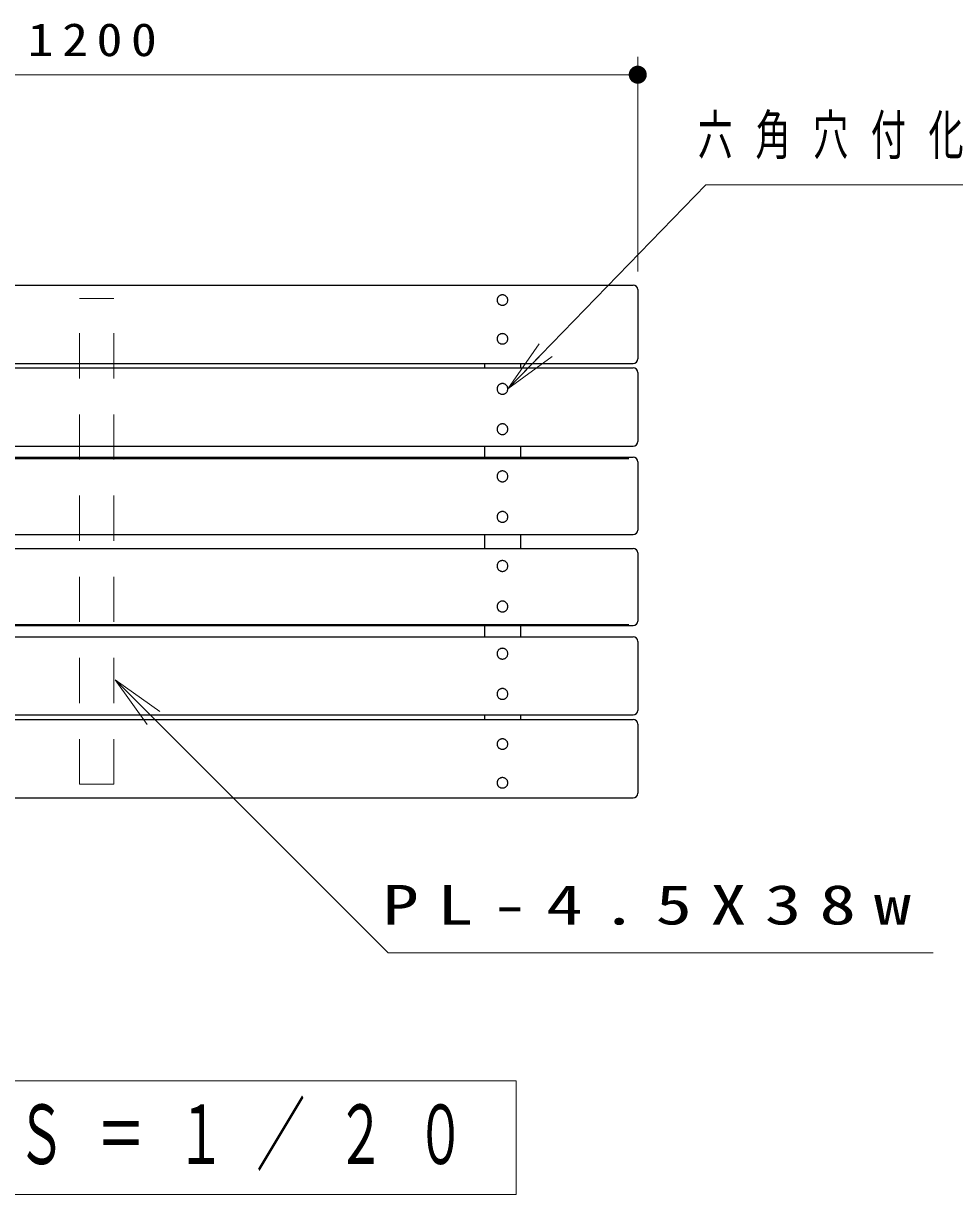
# Model space of a CAD drawing. Units: millimetres on the paper, scale 1:20. Extents: x -365 to 10, y -38 to 257.
# Drawn here: x -263.5 to -211.9, y 147.4 to 212.3 of the extents above; entities that cross this region are included whole.
import ezdxf

# ---------------------------------------------------------------- set-up
doc = ezdxf.new("R2010")
doc.units = ezdxf.units.MM
doc.linetypes.add('USER1', pattern=[4.5, 2.5, -2])
doc.layers.add('LY_1', color=4, linetype='Continuous', lineweight=25)
doc.styles.add('ＭＳ ゴシック', font='')
doc.styles.get('ＭＳ ゴシック').set_extended_font_data('MS Gothic')

# ---------------------------------------------------------------- blocks, each defined once
blk = doc.blocks.new('filled_dot')
at = {"color": 0, "linetype": 'Continuous', "lineweight": -2, "const_width": 1.25}
blk.add_lwpolyline([(-0.625, 0, 1), (0.625, 0, 1)], format="xyb", close=True, dxfattribs=at)

msp = doc.modelspace()

# ---------------------------------------------------------------- linework, layer by layer
at = {"layer": 'LY_1', "color": 7, "lineweight": 13}
for p, q in [((-229.467, 198.524), (-229.467, 210.439)), ((-289.467, 209.439), (-229.467, 209.439)), ((-236.667, 192.019), (-234.936, 194.52)), ((-236.667, 192.019), (-234.577, 194.171)), ((-234.219, 193.823), (-236.667, 192.019)), ((-258.432, 175.896), (-256.311, 173.775)), ((-258.432, 175.896), (-255.957, 174.128)), ((-256.664, 173.421), (-258.432, 175.896)), ((-236.209, 153.655), (-282.709, 153.655)), ((-236.209, 147.355), (-236.209, 153.655)), ((-282.709, 147.355), (-236.209, 147.355))]:
    msp.add_line(p, q, dxfattribs=at)
at = {"layer": 'LY_1'}
for p, q in [((-289.217, 197.774), (-229.717, 197.774)), ((-229.467, 197.524), (-229.467, 193.684)), ((-289.217, 193.434), (-229.717, 193.434)), ((-289.217, 193.182), (-229.717, 193.182)), ((-237.967, 193.434), (-237.967, 193.182)), ((-235.967, 193.434), (-235.967, 193.182)), ((-229.467, 192.932), (-229.467, 189.103)), ((-289.217, 188.853), (-229.717, 188.853)), ((-237.967, 188.853), (-237.967, 188.229)), ((-235.967, 188.853), (-235.967, 188.229)), ((-289.217, 188.229), (-229.717, 188.229)), ((-229.467, 187.979), (-229.467, 184.196)), ((-289.217, 183.946), (-229.717, 183.946)), ((-237.967, 183.946), (-237.967, 183.181)), ((-235.967, 183.946), (-235.967, 183.181)), ((-289.217, 183.181), (-229.717, 183.181)), ((-229.467, 182.931), (-229.467, 179.149)), ((-289.217, 178.899), (-229.717, 178.899)), ((-237.967, 178.899), (-237.967, 178.274)), ((-235.967, 178.899), (-235.967, 178.274)), ((-289.217, 178.274), (-229.717, 178.274)), ((-229.467, 178.024), (-229.467, 174.196)), ((-289.217, 173.946), (-229.717, 173.946)), ((-289.217, 173.693), (-229.717, 173.693)), ((-237.967, 173.946), (-237.967, 173.693)), ((-235.967, 173.946), (-235.967, 173.693)), ((-229.467, 173.443), (-229.467, 169.603)), ((-289.217, 169.353), (-229.717, 169.353))]:
    msp.add_line(p, q, dxfattribs=at)
at = {"layer": 'LY_1', "linetype": 'USER1', "lineweight": 13}
for p, q in [((-260.417, 197.024), (-258.517, 197.024)), ((-260.417, 170.103), (-258.517, 170.103))]:
    msp.add_line(p, q, dxfattribs=at)
at = {"layer": 'LY_1', "color": 7, "linetype": 'USER1', "lineweight": 13}
for p, q in [((-260.417, 170.103), (-260.417, 197.024)), ((-258.517, 170.103), (-258.517, 197.024))]:
    msp.add_line(p, q, dxfattribs=at)
at = {"layer": 'LY_1', "color": 7}
for p, q in [((-288.967, 188.171), (-229.967, 188.171)), ((-288.967, 178.956), (-229.967, 178.956))]:
    msp.add_line(p, q, dxfattribs=at)
at = {"layer": 'LY_1', "color": 7, "lineweight": 13}
for points in [[(-236.667, 192.019), (-225.688, 203.325), (-177.688, 203.325)], [(-258.432, 175.896), (-243.294, 160.759), (-213.09, 160.759)]]:
    msp.add_lwpolyline(points, dxfattribs=at)
at = {"layer": 'LY_1'}
for points in [[(-236.667, 196.945), (-236.669, 196.97), (-236.672, 196.995), (-236.678, 197.019), (-236.685, 197.043), (-236.695, 197.066), (-236.708, 197.088), (-236.722, 197.109), (-236.738, 197.129), (-236.755, 197.148), (-236.775, 197.164), (-236.795, 197.18), (-236.817, 197.193), (-236.841, 197.205), (-236.865, 197.214), (-236.89, 197.222), (-236.915, 197.227), (-236.941, 197.23), (-236.967, 197.231), (-236.994, 197.23), (-237.019, 197.227), (-237.045, 197.222), (-237.07, 197.214), (-237.094, 197.205), (-237.117, 197.193), (-237.139, 197.18), (-237.16, 197.164), (-237.179, 197.148), (-237.197, 197.129), (-237.213, 197.109), (-237.227, 197.088), (-237.239, 197.066), (-237.249, 197.043), (-237.257, 197.019), (-237.263, 196.995), (-237.266, 196.97), (-237.267, 196.945), (-237.266, 196.92), (-237.263, 196.895), (-237.257, 196.871), (-237.249, 196.847), (-237.239, 196.824), (-237.227, 196.802), (-237.213, 196.781), (-237.197, 196.761), (-237.179, 196.743), (-237.16, 196.726), (-237.139, 196.71), (-237.117, 196.697), (-237.094, 196.686), (-237.07, 196.676), (-237.045, 196.668), (-237.019, 196.663), (-236.994, 196.66), (-236.967, 196.659), (-236.941, 196.66), (-236.915, 196.663), (-236.89, 196.668), (-236.865, 196.676), (-236.841, 196.686), (-236.817, 196.697), (-236.795, 196.71), (-236.775, 196.726), (-236.755, 196.743), (-236.738, 196.761), (-236.722, 196.781), (-236.708, 196.802), (-236.695, 196.824), (-236.685, 196.847), (-236.678, 196.871), (-236.672, 196.895), (-236.669, 196.92)], [(-236.667, 194.797), (-236.669, 194.822), (-236.672, 194.847), (-236.678, 194.871), (-236.685, 194.895), (-236.695, 194.918), (-236.708, 194.94), (-236.722, 194.961), (-236.738, 194.981), (-236.755, 195), (-236.775, 195.017), (-236.795, 195.032), (-236.817, 195.045), (-236.841, 195.057), (-236.865, 195.066), (-236.89, 195.074), (-236.915, 195.079), (-236.941, 195.082), (-236.967, 195.084), (-236.994, 195.082), (-237.019, 195.079), (-237.045, 195.074), (-237.07, 195.066), (-237.094, 195.057), (-237.117, 195.045), (-237.139, 195.032), (-237.16, 195.017), (-237.179, 195), (-237.197, 194.981), (-237.213, 194.961), (-237.227, 194.94), (-237.239, 194.918), (-237.249, 194.895), (-237.257, 194.871), (-237.263, 194.847), (-237.266, 194.822), (-237.267, 194.797), (-237.266, 194.772), (-237.263, 194.747), (-237.257, 194.723), (-237.249, 194.699), (-237.239, 194.676), (-237.227, 194.654), (-237.213, 194.633), (-237.197, 194.613), (-237.179, 194.595), (-237.16, 194.578), (-237.139, 194.563), (-237.117, 194.549), (-237.094, 194.538), (-237.07, 194.528), (-237.045, 194.521), (-237.019, 194.515), (-236.994, 194.512), (-236.967, 194.511), (-236.941, 194.512), (-236.915, 194.515), (-236.89, 194.521), (-236.865, 194.528), (-236.841, 194.538), (-236.817, 194.549), (-236.795, 194.563), (-236.775, 194.578), (-236.755, 194.595), (-236.738, 194.613), (-236.722, 194.633), (-236.708, 194.654), (-236.695, 194.676), (-236.685, 194.699), (-236.678, 194.723), (-236.672, 194.747), (-236.669, 194.772)], [(-236.667, 192.019), (-236.669, 192.045), (-236.672, 192.071), (-236.678, 192.096), (-236.685, 192.121), (-236.695, 192.145), (-236.708, 192.168), (-236.722, 192.19), (-236.738, 192.21), (-236.755, 192.229), (-236.775, 192.247), (-236.795, 192.263), (-236.817, 192.277), (-236.841, 192.289), (-236.865, 192.299), (-236.89, 192.307), (-236.915, 192.312), (-236.941, 192.316), (-236.967, 192.317), (-236.994, 192.316), (-237.019, 192.312), (-237.045, 192.307), (-237.07, 192.299), (-237.094, 192.289), (-237.117, 192.277), (-237.139, 192.263), (-237.16, 192.247), (-237.179, 192.229), (-237.197, 192.21), (-237.213, 192.19), (-237.227, 192.168), (-237.239, 192.145), (-237.249, 192.121), (-237.257, 192.096), (-237.263, 192.071), (-237.266, 192.045), (-237.267, 192.019), (-237.266, 191.993), (-237.263, 191.967), (-237.257, 191.942), (-237.249, 191.917), (-237.239, 191.893), (-237.227, 191.87), (-237.213, 191.848), (-237.197, 191.828), (-237.179, 191.809), (-237.16, 191.791), (-237.139, 191.775), (-237.117, 191.761), (-237.094, 191.749), (-237.07, 191.739), (-237.045, 191.732), (-237.019, 191.726), (-236.994, 191.723), (-236.967, 191.721), (-236.941, 191.723), (-236.915, 191.726), (-236.89, 191.732), (-236.865, 191.739), (-236.841, 191.749), (-236.817, 191.761), (-236.795, 191.775), (-236.775, 191.791), (-236.755, 191.809), (-236.738, 191.828), (-236.722, 191.848), (-236.708, 191.87), (-236.695, 191.893), (-236.685, 191.917), (-236.678, 191.942), (-236.672, 191.967), (-236.669, 191.993)], [(-236.667, 189.787), (-236.669, 189.813), (-236.672, 189.838), (-236.678, 189.864), (-236.685, 189.889), (-236.695, 189.913), (-236.708, 189.936), (-236.722, 189.957), (-236.738, 189.978), (-236.755, 189.997), (-236.775, 190.015), (-236.795, 190.031), (-236.817, 190.045), (-236.841, 190.057), (-236.865, 190.066), (-236.89, 190.074), (-236.915, 190.08), (-236.941, 190.083), (-236.967, 190.084), (-236.994, 190.083), (-237.019, 190.08), (-237.045, 190.074), (-237.07, 190.066), (-237.094, 190.057), (-237.117, 190.045), (-237.139, 190.031), (-237.16, 190.015), (-237.179, 189.997), (-237.197, 189.978), (-237.213, 189.957), (-237.227, 189.936), (-237.239, 189.913), (-237.249, 189.889), (-237.257, 189.864), (-237.263, 189.838), (-237.266, 189.813), (-237.267, 189.787), (-237.266, 189.761), (-237.263, 189.735), (-237.257, 189.71), (-237.249, 189.685), (-237.239, 189.661), (-237.227, 189.638), (-237.213, 189.616), (-237.197, 189.595), (-237.179, 189.576), (-237.16, 189.559), (-237.139, 189.543), (-237.117, 189.529), (-237.094, 189.517), (-237.07, 189.507), (-237.045, 189.499), (-237.019, 189.494), (-236.994, 189.49), (-236.967, 189.489), (-236.941, 189.49), (-236.915, 189.494), (-236.89, 189.499), (-236.865, 189.507), (-236.841, 189.517), (-236.817, 189.529), (-236.795, 189.543), (-236.775, 189.559), (-236.755, 189.576), (-236.738, 189.595), (-236.722, 189.616), (-236.708, 189.638), (-236.695, 189.661), (-236.685, 189.685), (-236.678, 189.71), (-236.672, 189.735), (-236.669, 189.761)], [(-236.667, 187.172), (-236.669, 187.198), (-236.672, 187.224), (-236.678, 187.25), (-236.685, 187.275), (-236.695, 187.299), (-236.708, 187.322), (-236.722, 187.344), (-236.738, 187.365), (-236.755, 187.384), (-236.775, 187.402), (-236.795, 187.418), (-236.817, 187.432), (-236.841, 187.444), (-236.865, 187.454), (-236.89, 187.462), (-236.915, 187.467), (-236.941, 187.471), (-236.967, 187.472), (-236.994, 187.471), (-237.019, 187.467), (-237.045, 187.462), (-237.07, 187.454), (-237.094, 187.444), (-237.117, 187.432), (-237.139, 187.418), (-237.16, 187.402), (-237.179, 187.384), (-237.197, 187.365), (-237.213, 187.344), (-237.227, 187.322), (-237.239, 187.299), (-237.249, 187.275), (-237.257, 187.25), (-237.263, 187.224), (-237.266, 187.198), (-237.267, 187.172), (-237.266, 187.146), (-237.263, 187.12), (-237.257, 187.095), (-237.249, 187.07), (-237.239, 187.046), (-237.227, 187.022), (-237.213, 187), (-237.197, 186.98), (-237.179, 186.96), (-237.16, 186.943), (-237.139, 186.927), (-237.117, 186.913), (-237.094, 186.901), (-237.07, 186.891), (-237.045, 186.883), (-237.019, 186.877), (-236.994, 186.874), (-236.967, 186.873), (-236.941, 186.874), (-236.915, 186.877), (-236.89, 186.883), (-236.865, 186.891), (-236.841, 186.901), (-236.817, 186.913), (-236.795, 186.927), (-236.775, 186.943), (-236.755, 186.96), (-236.738, 186.98), (-236.722, 187), (-236.708, 187.022), (-236.695, 187.046), (-236.685, 187.07), (-236.678, 187.095), (-236.672, 187.12), (-236.669, 187.146)], [(-236.667, 184.924), (-236.669, 184.95), (-236.672, 184.976), (-236.678, 185.002), (-236.685, 185.027), (-236.695, 185.051), (-236.708, 185.074), (-236.722, 185.096), (-236.738, 185.117), (-236.755, 185.136), (-236.775, 185.154), (-236.795, 185.17), (-236.817, 185.184), (-236.841, 185.196), (-236.865, 185.206), (-236.89, 185.214), (-236.915, 185.22), (-236.941, 185.223), (-236.967, 185.224), (-236.994, 185.223), (-237.019, 185.22), (-237.045, 185.214), (-237.07, 185.206), (-237.094, 185.196), (-237.117, 185.184), (-237.139, 185.17), (-237.16, 185.154), (-237.179, 185.136), (-237.197, 185.117), (-237.213, 185.096), (-237.227, 185.074), (-237.239, 185.051), (-237.249, 185.027), (-237.257, 185.002), (-237.263, 184.976), (-237.266, 184.95), (-237.267, 184.924), (-237.266, 184.898), (-237.263, 184.872), (-237.257, 184.847), (-237.249, 184.822), (-237.239, 184.798), (-237.227, 184.774), (-237.213, 184.752), (-237.197, 184.732), (-237.179, 184.712), (-237.16, 184.695), (-237.139, 184.679), (-237.117, 184.665), (-237.094, 184.653), (-237.07, 184.643), (-237.045, 184.635), (-237.019, 184.629), (-236.994, 184.626), (-236.967, 184.625), (-236.941, 184.626), (-236.915, 184.629), (-236.89, 184.635), (-236.865, 184.643), (-236.841, 184.653), (-236.817, 184.665), (-236.795, 184.679), (-236.775, 184.695), (-236.755, 184.712), (-236.738, 184.732), (-236.722, 184.752), (-236.708, 184.774), (-236.695, 184.798), (-236.685, 184.822), (-236.678, 184.847), (-236.672, 184.872), (-236.669, 184.898)], [(-236.667, 182.203), (-236.669, 182.229), (-236.672, 182.255), (-236.678, 182.281), (-236.685, 182.306), (-236.695, 182.33), (-236.708, 182.353), (-236.722, 182.375), (-236.738, 182.396), (-236.755, 182.415), (-236.775, 182.433), (-236.795, 182.449), (-236.817, 182.463), (-236.841, 182.475), (-236.865, 182.485), (-236.89, 182.493), (-236.915, 182.498), (-236.941, 182.502), (-236.967, 182.503), (-236.994, 182.502), (-237.019, 182.498), (-237.045, 182.493), (-237.07, 182.485), (-237.094, 182.475), (-237.117, 182.463), (-237.139, 182.449), (-237.16, 182.433), (-237.179, 182.415), (-237.197, 182.396), (-237.213, 182.375), (-237.227, 182.353), (-237.239, 182.33), (-237.249, 182.306), (-237.257, 182.281), (-237.263, 182.255), (-237.266, 182.229), (-237.267, 182.203), (-237.266, 182.177), (-237.263, 182.151), (-237.257, 182.126), (-237.249, 182.101), (-237.239, 182.076), (-237.227, 182.053), (-237.213, 182.031), (-237.197, 182.01), (-237.179, 181.991), (-237.16, 181.974), (-237.139, 181.958), (-237.117, 181.944), (-237.094, 181.932), (-237.07, 181.922), (-237.045, 181.914), (-237.019, 181.908), (-236.994, 181.905), (-236.967, 181.903), (-236.941, 181.905), (-236.915, 181.908), (-236.89, 181.914), (-236.865, 181.922), (-236.841, 181.932), (-236.817, 181.944), (-236.795, 181.958), (-236.775, 181.974), (-236.755, 181.991), (-236.738, 182.01), (-236.722, 182.031), (-236.708, 182.053), (-236.695, 182.076), (-236.685, 182.101), (-236.678, 182.126), (-236.672, 182.151), (-236.669, 182.177)], [(-236.667, 179.955), (-236.669, 179.981), (-236.672, 180.007), (-236.678, 180.033), (-236.685, 180.058), (-236.695, 180.082), (-236.708, 180.105), (-236.722, 180.127), (-236.738, 180.148), (-236.755, 180.167), (-236.775, 180.185), (-236.795, 180.201), (-236.817, 180.215), (-236.841, 180.227), (-236.865, 180.237), (-236.89, 180.245), (-236.915, 180.25), (-236.941, 180.254), (-236.967, 180.255), (-236.994, 180.254), (-237.019, 180.25), (-237.045, 180.245), (-237.07, 180.237), (-237.094, 180.227), (-237.117, 180.215), (-237.139, 180.201), (-237.16, 180.185), (-237.179, 180.167), (-237.197, 180.148), (-237.213, 180.127), (-237.227, 180.105), (-237.239, 180.082), (-237.249, 180.058), (-237.257, 180.033), (-237.263, 180.007), (-237.266, 179.981), (-237.267, 179.955), (-237.266, 179.929), (-237.263, 179.903), (-237.257, 179.878), (-237.249, 179.853), (-237.239, 179.829), (-237.227, 179.805), (-237.213, 179.783), (-237.197, 179.763), (-237.179, 179.743), (-237.16, 179.726), (-237.139, 179.71), (-237.117, 179.696), (-237.094, 179.684), (-237.07, 179.674), (-237.045, 179.666), (-237.019, 179.66), (-236.994, 179.657), (-236.967, 179.655), (-236.941, 179.657), (-236.915, 179.66), (-236.89, 179.666), (-236.865, 179.674), (-236.841, 179.684), (-236.817, 179.696), (-236.795, 179.71), (-236.775, 179.726), (-236.755, 179.743), (-236.738, 179.763), (-236.722, 179.783), (-236.708, 179.805), (-236.695, 179.829), (-236.685, 179.853), (-236.678, 179.878), (-236.672, 179.903), (-236.669, 179.929)], [(-236.667, 177.341), (-236.669, 177.367), (-236.672, 177.392), (-236.678, 177.418), (-236.685, 177.443), (-236.695, 177.467), (-236.708, 177.49), (-236.722, 177.511), (-236.738, 177.532), (-236.755, 177.551), (-236.775, 177.569), (-236.795, 177.585), (-236.817, 177.598), (-236.841, 177.61), (-236.865, 177.62), (-236.89, 177.628), (-236.915, 177.634), (-236.941, 177.637), (-236.967, 177.638), (-236.994, 177.637), (-237.019, 177.634), (-237.045, 177.628), (-237.07, 177.62), (-237.094, 177.61), (-237.117, 177.598), (-237.139, 177.585), (-237.16, 177.569), (-237.179, 177.551), (-237.197, 177.532), (-237.213, 177.511), (-237.227, 177.49), (-237.239, 177.467), (-237.249, 177.443), (-237.257, 177.418), (-237.263, 177.392), (-237.266, 177.367), (-237.267, 177.341), (-237.266, 177.315), (-237.263, 177.289), (-237.257, 177.264), (-237.249, 177.239), (-237.239, 177.215), (-237.227, 177.192), (-237.213, 177.17), (-237.197, 177.149), (-237.179, 177.13), (-237.16, 177.113), (-237.139, 177.097), (-237.117, 177.083), (-237.094, 177.071), (-237.07, 177.061), (-237.045, 177.053), (-237.019, 177.048), (-236.994, 177.044), (-236.967, 177.043), (-236.941, 177.044), (-236.915, 177.048), (-236.89, 177.053), (-236.865, 177.061), (-236.841, 177.071), (-236.817, 177.083), (-236.795, 177.097), (-236.775, 177.113), (-236.755, 177.13), (-236.738, 177.149), (-236.722, 177.17), (-236.708, 177.192), (-236.695, 177.215), (-236.685, 177.239), (-236.678, 177.264), (-236.672, 177.289), (-236.669, 177.315)], [(-236.667, 175.109), (-236.669, 175.134), (-236.672, 175.16), (-236.678, 175.186), (-236.685, 175.21), (-236.695, 175.234), (-236.708, 175.257), (-236.722, 175.279), (-236.738, 175.3), (-236.755, 175.319), (-236.775, 175.337), (-236.795, 175.352), (-236.817, 175.366), (-236.841, 175.378), (-236.865, 175.388), (-236.89, 175.396), (-236.915, 175.402), (-236.941, 175.405), (-236.967, 175.406), (-236.994, 175.405), (-237.019, 175.402), (-237.045, 175.396), (-237.07, 175.388), (-237.094, 175.378), (-237.117, 175.366), (-237.139, 175.352), (-237.16, 175.337), (-237.179, 175.319), (-237.197, 175.3), (-237.213, 175.279), (-237.227, 175.257), (-237.239, 175.234), (-237.249, 175.21), (-237.257, 175.186), (-237.263, 175.16), (-237.266, 175.134), (-237.267, 175.109), (-237.266, 175.083), (-237.263, 175.057), (-237.257, 175.031), (-237.249, 175.007), (-237.239, 174.983), (-237.227, 174.96), (-237.213, 174.938), (-237.197, 174.917), (-237.179, 174.898), (-237.16, 174.881), (-237.139, 174.865), (-237.117, 174.851), (-237.094, 174.839), (-237.07, 174.829), (-237.045, 174.821), (-237.019, 174.815), (-236.994, 174.812), (-236.967, 174.811), (-236.941, 174.812), (-236.915, 174.815), (-236.89, 174.821), (-236.865, 174.829), (-236.841, 174.839), (-236.817, 174.851), (-236.795, 174.865), (-236.775, 174.881), (-236.755, 174.898), (-236.738, 174.917), (-236.722, 174.938), (-236.708, 174.96), (-236.695, 174.983), (-236.685, 175.007), (-236.678, 175.031), (-236.672, 175.057), (-236.669, 175.083)], [(-236.667, 172.33), (-236.669, 172.355), (-236.672, 172.38), (-236.678, 172.404), (-236.685, 172.428), (-236.695, 172.451), (-236.708, 172.473), (-236.722, 172.495), (-236.738, 172.514), (-236.755, 172.533), (-236.775, 172.55), (-236.795, 172.565), (-236.817, 172.578), (-236.841, 172.59), (-236.865, 172.599), (-236.89, 172.607), (-236.915, 172.612), (-236.941, 172.616), (-236.967, 172.617), (-236.994, 172.616), (-237.019, 172.612), (-237.045, 172.607), (-237.07, 172.599), (-237.094, 172.59), (-237.117, 172.578), (-237.139, 172.565), (-237.16, 172.55), (-237.179, 172.533), (-237.197, 172.514), (-237.213, 172.495), (-237.227, 172.473), (-237.239, 172.451), (-237.249, 172.428), (-237.257, 172.404), (-237.263, 172.38), (-237.266, 172.355), (-237.267, 172.33), (-237.266, 172.305), (-237.263, 172.281), (-237.257, 172.256), (-237.249, 172.232), (-237.239, 172.209), (-237.227, 172.187), (-237.213, 172.166), (-237.197, 172.146), (-237.179, 172.128), (-237.16, 172.111), (-237.139, 172.096), (-237.117, 172.082), (-237.094, 172.071), (-237.07, 172.061), (-237.045, 172.054), (-237.019, 172.048), (-236.994, 172.045), (-236.967, 172.044), (-236.941, 172.045), (-236.915, 172.048), (-236.89, 172.054), (-236.865, 172.061), (-236.841, 172.071), (-236.817, 172.082), (-236.795, 172.096), (-236.775, 172.111), (-236.755, 172.128), (-236.738, 172.146), (-236.722, 172.166), (-236.708, 172.187), (-236.695, 172.209), (-236.685, 172.232), (-236.678, 172.256), (-236.672, 172.281), (-236.669, 172.305)], [(-236.667, 170.182), (-236.669, 170.207), (-236.672, 170.232), (-236.678, 170.256), (-236.685, 170.28), (-236.695, 170.303), (-236.708, 170.326), (-236.722, 170.347), (-236.738, 170.366), (-236.755, 170.385), (-236.775, 170.402), (-236.795, 170.417), (-236.817, 170.43), (-236.841, 170.442), (-236.865, 170.451), (-236.89, 170.459), (-236.915, 170.464), (-236.941, 170.468), (-236.967, 170.469), (-236.994, 170.468), (-237.019, 170.464), (-237.045, 170.459), (-237.07, 170.451), (-237.094, 170.442), (-237.117, 170.43), (-237.139, 170.417), (-237.16, 170.402), (-237.179, 170.385), (-237.197, 170.366), (-237.213, 170.347), (-237.227, 170.326), (-237.239, 170.303), (-237.249, 170.28), (-237.257, 170.256), (-237.263, 170.232), (-237.266, 170.207), (-237.267, 170.182), (-237.266, 170.157), (-237.263, 170.133), (-237.257, 170.108), (-237.249, 170.084), (-237.239, 170.061), (-237.227, 170.039), (-237.213, 170.018), (-237.197, 169.998), (-237.179, 169.98), (-237.16, 169.963), (-237.139, 169.948), (-237.117, 169.934), (-237.094, 169.923), (-237.07, 169.913), (-237.045, 169.906), (-237.019, 169.9), (-236.994, 169.897), (-236.967, 169.896), (-236.941, 169.897), (-236.915, 169.9), (-236.89, 169.906), (-236.865, 169.913), (-236.841, 169.923), (-236.817, 169.934), (-236.795, 169.948), (-236.775, 169.963), (-236.755, 169.98), (-236.738, 169.998), (-236.722, 170.018), (-236.708, 170.039), (-236.695, 170.061), (-236.685, 170.084), (-236.678, 170.108), (-236.672, 170.133), (-236.669, 170.157)]]:
    msp.add_lwpolyline(points, close=True, dxfattribs=at)
for centre, start, end in [((-229.717, 197.524), 0, 89.99998), ((-229.717, 193.684), 270.00002, 0), ((-229.717, 192.932), 0, 89.99998), ((-229.717, 189.103), 270.00002, 0), ((-229.717, 187.979), 0, 89.99998), ((-229.717, 184.196), 270.00002, 0), ((-229.717, 182.931), 0, 89.99998), ((-229.717, 179.149), 270.00002, 0), ((-229.717, 178.024), 0, 89.99998), ((-229.717, 174.196), 270.00002, 0), ((-229.717, 173.443), 0, 89.99998), ((-229.717, 169.603), 270.00002, 0)]:
    msp.add_arc(centre, 0.25, start, end, dxfattribs=at)

# ---------------------------------------------------------------- block references
at = {"layer": 'LY_1', "color": 7, "lineweight": 13, "xscale": 0.4, "yscale": 0.4, "rotation": 180}
msp.add_blockref('filled_dot', (-229.467, 209.439), dxfattribs=at)

# ---------------------------------------------------------------- texts
at = {"layer": 'LY_1', "color": 7, "style": 'ＭＳ ゴシック'}
for s, insert, char_height, attachment_point in [('\\T1.33;\\W1.15;1200', (-259.467, 210.439), 1.833, 8), ('\\T1.64;\\W0.65;六角穴付化粧小ネジ\u3000Ｍ６\u3000ＳＵＳ', (-226.142, 205.975), 2.199, 4), ('\\T1.5;\\W1.35;PL-4.5X38w', (-243.625, 163.409), 2.199, 4), ('\\T1.64;\\W0.6;平面図\u3000Ｓ＝１／２０', (-259.459, 150.505), 3.299, 5)]:
    msp.add_mtext(s, dxfattribs=dict(at, insert=insert, char_height=char_height, attachment_point=attachment_point))

doc.saveas('drawing.dxf')
